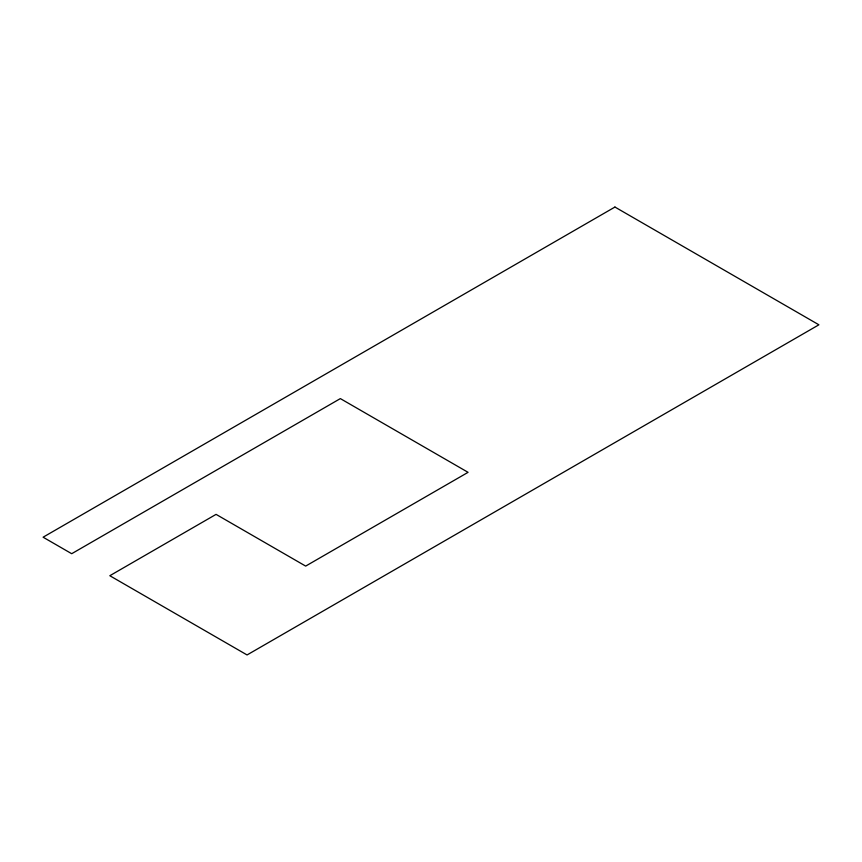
<?xml version="1.0" encoding="UTF-8"?>
<svg xmlns="http://www.w3.org/2000/svg" width="862" height="862" viewBox="0 0 862 862"><rect width="100%" height="100%" fill="white"/><g stroke="black" fill="none" stroke-linecap="round" stroke-linejoin="round"><path stroke-width="1.29" d="M614.94 207.052L43.1 537.198L71.697 553.706L340.35 398.6L468.066 472.333L305.665 566.097L216.071 514.366L109.819 575.719L247.06 654.948L818.9 324.802L614.94 207.052"/></g></svg>
